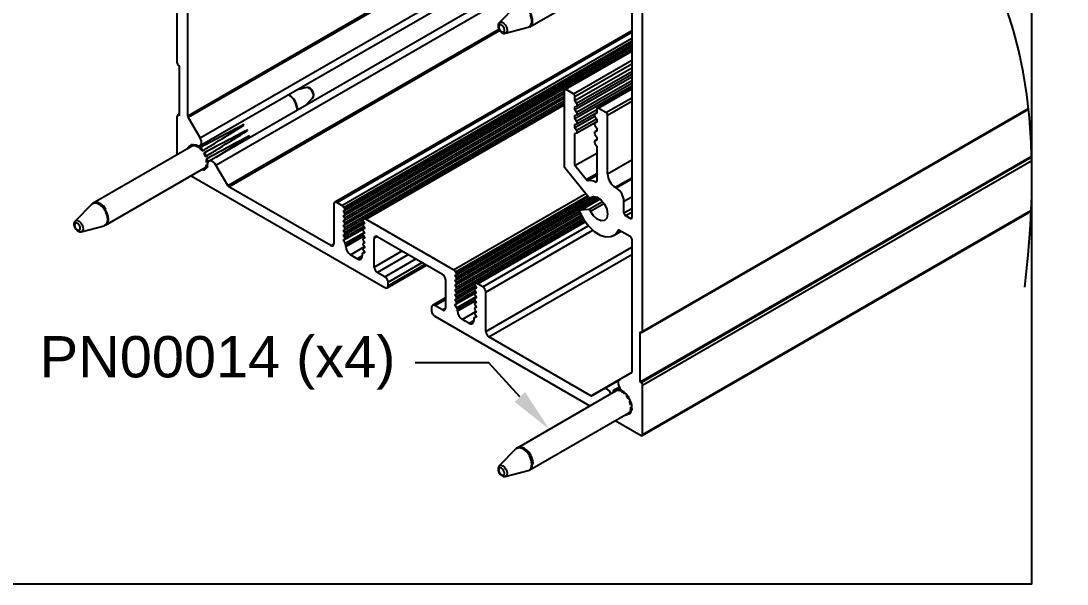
# Model space of a CAD drawing. Extents: x -0.6 to 9.7, y -6.1 to 0.
# Drawn here: x 4.9 to 9.665, y -6.079 to -3.514 of the extents above; entities that cross this region are included whole.
import ezdxf
from ezdxf import colors
from ezdxf.entities.mleader import LeaderData, LeaderLine
from ezdxf.math import Vec2, Vec3

# ---------------------------------------------------------------- set-up
doc = ezdxf.new("R2010")
doc.units = 0
doc.header["$LTSCALE"] = 0.5
doc.header["$MEASUREMENT"] = 0
for name, color, linetype in [('Dimension', 10, 'CONTINUOUS'), ('FAB DWG', 221, 'CONTINUOUS'), ('Hardware', 242, 'CONTINUOUS'), ('Housing', 150, 'CONTINUOUS')]:
    doc.layers.add(name, color=color, linetype=linetype)
doc.layers.add('Text-Unprinted', color=131, linetype='CONTINUOUS', plot=False)
doc.styles.get("Standard").update_dxf_attribs({"font": 'arial.ttf'})

msp = doc.modelspace()

# ---------------------------------------------------------------- linework, layer by layer
at = {"layer": 'Dimension', "transparency": 16777216}
msp.add_open_spline([(9.4726, -4.7258), (9.6653, -3.1478), (8.2828, -2.3629), (6.9002, -1.5781), (7.0929, 0)], degree=3, dxfattribs=at)
at = {"layer": 'Hardware', "linetype": 'Continuous', "lineweight": 25, "transparency": 16777216}
for p, q in [((7.2176, -3.5399), (7.6698, -3.2788)), ((7.1545, -3.4446), (7.0785, -3.5216)), ((7.1064, -3.5699), (7.2111, -3.5426)), ((6.2006, -3.8169), (6.1536, -3.8292)), ((6.1944, -3.8997), (6.2285, -3.8652)), ((5.8838, -4.0022), (5.7151, -4.0925)), ((5.7888, -4.1338), (5.94, -4.04)), ((5.6765, -4.0853), (5.2281, -4.3441)), ((5.6849, -4.0827), (5.6927, -4.0781)), ((5.7052, -4.0881), (5.7161, -4.0815)), ((5.2856, -4.4437), (5.7339, -4.1849)), ((5.742, -4.1802), (5.7354, -4.184)), ((5.7503, -4.1648), (5.745, -4.1678)), ((5.7492, -4.1584), (5.7529, -4.1562)), ((5.2225, -4.3484), (5.1466, -4.4254)), ((5.1745, -4.4737), (5.2791, -4.4464)), ((7.6254, -5.183), (7.6009, -5.1961)), ((7.627, -5.1858), (7.6173, -5.191)), ((7.6083, -5.2005), (7.1599, -5.4593)), ((7.6083, -5.2005), (7.609, -5.2001)), ((7.609, -5.2001), (7.6155, -5.1963)), ((7.6275, -5.1992), (7.6343, -5.1951)), ((7.6389, -5.1991), (7.6378, -5.1997)), ((7.6486, -5.2119), (7.6515, -5.2101)), ((7.6598, -5.2183), (7.6569, -5.2199)), ((7.6665, -5.235), (7.6694, -5.2332)), ((7.6745, -5.2443), (7.6717, -5.2458)), ((7.6795, -5.2895), (7.6728, -5.2933)), ((7.6811, -5.2706), (7.6777, -5.2725)), ((7.6785, -5.2617), (7.6804, -5.2605)), ((7.6812, -5.2869), (7.6813, -5.2869)), ((7.2174, -5.5589), (7.6658, -5.3001)), ((7.1544, -5.4636), (7.0784, -5.5406)), ((7.0782, -5.5408), (7.0784, -5.5406)), ((7.1063, -5.5889), (7.2109, -5.5616))]:
    msp.add_line(p, q, dxfattribs=at)
at = {"layer": 'Hardware', "linetype": 'Continuous', "lineweight": 25, "transparency": 16777216, "flags": 128}
for points in [[(7.1601, -3.4403), (7.1675, -3.4378), (7.1823, -3.44), (7.1982, -3.4499), (7.2126, -3.4658), (7.2234, -3.4855), (7.2289, -3.5058), (7.2284, -3.5238), (7.2218, -3.5366), (7.2176, -3.5399)], [(7.0785, -3.5216), (7.0842, -3.5188), (7.0915, -3.5199), (7.0993, -3.5247), (7.1064, -3.5325), (7.1117, -3.5422)], [(7.2111, -3.5426), (7.2201, -3.5373), (7.2267, -3.5245), (7.2272, -3.5067), (7.2217, -3.4864)], [(7.1003, -3.5462), (7.0968, -3.5398), (7.0922, -3.5347), (7.0871, -3.5316), (7.0823, -3.5308), (7.0786, -3.5327), (7.0764, -3.5368), (7.0763, -3.5426), (7.078, -3.5491), (7.0815, -3.5555), (7.0861, -3.5606), (7.0912, -3.5637), (7.096, -3.5644), (7.0997, -3.5626), (7.1019, -3.5585), (7.102, -3.5527), (7.1003, -3.5462)], [(7.1117, -3.5422), (7.1144, -3.5522), (7.1141, -3.561), (7.1109, -3.5673), (7.1064, -3.5699)], [(6.1589, -3.9202), (6.1572, -3.9059), (6.1498, -3.8854)], [(5.6616, -4.0939), (5.6615, -4.0934), (5.662, -4.0909), (5.6633, -4.0893), (5.6652, -4.0888), (5.6676, -4.0895), (5.6684, -4.0899)], [(5.675, -4.0862), (5.6739, -4.0831), (5.6738, -4.0802), (5.6745, -4.0779), (5.6761, -4.0767), (5.6782, -4.0766), (5.6806, -4.0777), (5.683, -4.0798), (5.6849, -4.0827)], [(5.6927, -4.0832), (5.6928, -4.0805), (5.6939, -4.0786), (5.6957, -4.0777), (5.698, -4.0781), (5.7004, -4.0796), (5.7026, -4.082), (5.7043, -4.085), (5.7052, -4.0881)], [(5.7137, -4.0941), (5.715, -4.0925), (5.7171, -4.0921), (5.7194, -4.0929), (5.7218, -4.0948), (5.7239, -4.0974), (5.7253, -4.1005), (5.7259, -4.1036), (5.7256, -4.1062)], [(5.7324, -4.1159), (5.7346, -4.116), (5.737, -4.1172), (5.7394, -4.1194), (5.7412, -4.1222), (5.7424, -4.1254), (5.7426, -4.1283), (5.7419, -4.1306), (5.7404, -4.132)], [(5.7439, -4.1429), (5.7463, -4.1445), (5.7485, -4.147), (5.7501, -4.15), (5.751, -4.1532), (5.7509, -4.1559), (5.7499, -4.1579), (5.7481, -4.1588), (5.7459, -4.1586)], [(5.7354, -4.184), (5.7365, -4.1871), (5.7366, -4.19), (5.7359, -4.1922), (5.7343, -4.1935), (5.7322, -4.1936), (5.7298, -4.1924), (5.7274, -4.1903), (5.7265, -4.1892)], [(5.7354, -4.184), (5.7343, -4.1847), (5.7339, -4.1849)], [(5.745, -4.1678), (5.747, -4.1706), (5.7483, -4.1737), (5.7489, -4.1767), (5.7484, -4.1792), (5.7471, -4.1809), (5.7452, -4.1814), (5.7428, -4.1807), (5.7404, -4.1789)], [(5.2868, -4.3836), (5.2747, -4.3649), (5.2596, -4.3508), (5.2438, -4.3433), (5.2299, -4.3437), (5.2225, -4.3484)], [(5.2281, -4.3441), (5.2313, -4.3426), (5.2453, -4.3422), (5.2611, -4.3497), (5.2763, -4.3639), (5.2885, -4.3826), (5.2958, -4.4031), (5.2973, -4.4222), (5.2926, -4.437), (5.2856, -4.4437)], [(5.2791, -4.4464), (5.2808, -4.4459), (5.2909, -4.4377), (5.2956, -4.423), (5.2941, -4.404), (5.2868, -4.3836)], [(5.1466, -4.4254), (5.1502, -4.4231), (5.1571, -4.4229), (5.1648, -4.4265), (5.1723, -4.4335), (5.1783, -4.4427)], [(5.1674, -4.4478), (5.1634, -4.4418), (5.1586, -4.4372), (5.1535, -4.4348), (5.149, -4.435), (5.1457, -4.4376), (5.1442, -4.4424), (5.1447, -4.4485), (5.147, -4.4551), (5.151, -4.4611), (5.1558, -4.4656), (5.1609, -4.468), (5.1654, -4.4679), (5.1687, -4.4653), (5.1702, -4.4605), (5.1697, -4.4544), (5.1674, -4.4478)], [(5.1783, -4.4427), (5.1819, -4.4528), (5.1826, -4.4621), (5.1803, -4.4694), (5.1753, -4.4734), (5.1745, -4.4737)], [(7.6158, -5.198), (7.6154, -5.195), (7.6159, -5.1926), (7.6173, -5.191), (7.6193, -5.1907), (7.6217, -5.1915), (7.6241, -5.1934), (7.6261, -5.1961), (7.6275, -5.1992)], [(7.6001, -5.2052), (7.5997, -5.2042), (7.599, -5.2011), (7.5992, -5.1984), (7.6003, -5.1965), (7.6021, -5.1957), (7.6044, -5.1961), (7.6068, -5.1976), (7.609, -5.2001)], [(7.6359, -5.2027), (7.6368, -5.2006), (7.6384, -5.1995), (7.6406, -5.1995), (7.6431, -5.2007), (7.6454, -5.203), (7.6472, -5.2059), (7.6483, -5.209), (7.6486, -5.2119)], [(7.6564, -5.2202), (7.6583, -5.2195), (7.6606, -5.22), (7.663, -5.2216), (7.6652, -5.2241), (7.6668, -5.2272), (7.6676, -5.2303), (7.6675, -5.233), (7.6665, -5.235)], [(7.6717, -5.2458), (7.6741, -5.2467), (7.6765, -5.2486), (7.6785, -5.2514), (7.6798, -5.2545), (7.6803, -5.2575), (7.6798, -5.26), (7.6785, -5.2617), (7.6766, -5.2621)], [(7.6777, -5.2725), (7.6799, -5.2748), (7.6817, -5.2777), (7.6828, -5.2809), (7.6829, -5.2838), (7.6822, -5.286), (7.6806, -5.2872), (7.6784, -5.2873), (7.676, -5.2861)], [(7.6586, -5.3042), (7.6587, -5.3056), (7.6582, -5.308), (7.6568, -5.3096), (7.6548, -5.3099), (7.6524, -5.3091), (7.6513, -5.3084)], [(7.6728, -5.2933), (7.6743, -5.2964), (7.6751, -5.2995), (7.6749, -5.3022), (7.6738, -5.3041), (7.672, -5.3049), (7.6697, -5.3045), (7.6672, -5.303), (7.665, -5.3005)], [(7.2245, -5.5137), (7.2158, -5.4935), (7.2026, -5.4757), (7.1871, -5.4632), (7.1716, -5.4579), (7.1585, -5.4604), (7.1544, -5.4636)], [(7.1599, -5.4593), (7.1731, -5.4568), (7.1887, -5.4622), (7.2042, -5.4747), (7.2174, -5.4925), (7.2262, -5.5128), (7.2293, -5.5326), (7.2292, -5.5357)], [(7.2109, -5.5616), (7.2158, -5.5596), (7.2246, -5.5495), (7.2276, -5.5334), (7.2245, -5.5137)], [(7.1011, -5.5678), (7.0982, -5.5613), (7.094, -5.5556), (7.089, -5.5516), (7.084, -5.5498), (7.0798, -5.5507), (7.0769, -5.5539), (7.076, -5.5591), (7.0769, -5.5655), (7.0798, -5.572), (7.084, -5.5777), (7.089, -5.5817), (7.094, -5.5835), (7.0983, -5.5827), (7.1011, -5.5794), (7.1021, -5.5742), (7.1011, -5.5678)], [(7.0784, -5.5406), (7.0804, -5.539), (7.0869, -5.5377), (7.0945, -5.5404), (7.1022, -5.5466), (7.1087, -5.5553), (7.113, -5.5653)], [(7.113, -5.5653), (7.1145, -5.575), (7.113, -5.5829), (7.1087, -5.5879), (7.1063, -5.5889)]]:
    msp.add_lwpolyline(points, dxfattribs=at)
at = {"layer": 'Hardware', "linetype": 'Continuous', "lineweight": 25, "transparency": 16777216}
for centre, radius, start, end in [((6.075, -3.9199), 0.0824, 24.7326, 58.4336), ((6.0743, -3.922), 0.0859, 1.6977, 58.3053), ((6.2003, -3.846), 0.0291, 18.3942, 89.3496), ((6.2078, -3.8515), 0.0249, 326.3998, 36.1445), ((5.9131, -3.9886), 0.00219, 3.9779, 84.8056), ((5.9294, -4.0125), 0.00255, 350.3634, 62.6458), ((5.9385, -4.0389), 0.00188, 324.6138, 52.8303), ((5.6865, -4.103), 0.0204, 94.6297, 119.6174), ((5.6837, -4.1243), 0.0421, 59.21, 77.6626), ((5.6604, -4.158), 0.0832, 38.5402, 50.2433), ((5.6491, -4.1675), 0.098, 21.2586, 31.7506), ((5.6789, -4.1591), 0.0669, 0.444, 13.9838), ((5.716, -4.1624), 0.0295, 325.8745, 349.3036), ((7.6189, -5.2261), 0.0283, 72.326, 96.4306), ((7.6044, -5.2593), 0.0648, 46.9938, 60.8333), ((7.5814, -5.2824), 0.0974, 29.0925, 39.6278), ((7.5931, -5.2781), 0.085, 10.7947, 22.3345), ((7.6337, -5.2741), 0.044, 344.1017, 2.0274), ((7.6554, -5.2824), 0.0205, 300.3881, 327.8459), ((7.2035, -5.5372), 0.0258, 302.6712, 3.371)]:
    msp.add_arc(centre, radius, start, end, dxfattribs=at)
for points, knots in [([(7.0787, -3.5219), (7.0781, -3.5223), (7.0758, -3.5242), (7.0738, -3.5294), (7.0727, -3.537), (7.0744, -3.5463), (7.0791, -3.5561), (7.0864, -3.5646), (7.0946, -3.5695), (7.1017, -3.571), (7.1051, -3.5699), (7.1061, -3.5696)], [0, 0, 0, 0, 0.033095, 0.134925, 0.247878, 0.383631, 0.530633, 0.678484, 0.835975, 0.952988, 1, 1, 1, 1]), ([(6.2299, -3.8351), (6.2283, -3.8324), (6.2248, -3.8265), (6.2174, -3.8198), (6.2094, -3.8165), (6.2034, -3.8158), (6.2009, -3.8169), (6.2006, -3.8171)], [0, 0, 0, 0, 0.236723, 0.514261, 0.76482, 0.971563, 1, 1, 1, 1]), ([(6.2284, -3.8648), (6.2291, -3.8642), (6.2314, -3.8622), (6.2334, -3.8567), (6.2342, -3.8489), (6.2327, -3.8413), (6.2306, -3.8367), (6.2299, -3.8351)], [0, 0, 0, 0, 0.090569, 0.309638, 0.556534, 0.852345, 1, 1, 1, 1]), ([(5.7256, -4.1062), (5.7293, -4.1039), (5.7492, -4.0915), (5.8126, -4.0522), (5.872, -4.0153), (5.9152, -3.9885)], [0, 0, 0, 0, 0.058989, 0.315059, 1, 1, 1, 1]), ([(5.9133, -3.9864), (5.9128, -3.9867), (5.9089, -3.9887), (5.899, -3.994), (5.8897, -3.999), (5.8836, -4.0023)], [0, 0, 0, 0, 0.050327, 0.387382, 1, 1, 1, 1]), ([(5.9306, -4.0102), (5.9301, -4.0105), (5.9263, -4.0125), (5.9093, -4.0215), (5.8438, -4.0564), (5.7815, -4.0897), (5.7324, -4.1159)], [0, 0, 0, 0, 0.007458, 0.057409, 0.257212, 1, 1, 1, 1]), ([(5.7404, -4.132), (5.7442, -4.1296), (5.7643, -4.1171), (5.8283, -4.0775), (5.8883, -4.0401), (5.9319, -4.0129)], [0, 0, 0, 0, 0.058989, 0.3150592, 1, 1, 1, 1]), ([(5.9396, -4.0374), (5.9392, -4.0376), (5.9354, -4.0396), (5.9186, -4.0486), (5.854, -4.0836), (5.7924, -4.1168), (5.7439, -4.1429)], [0, 0, 0, 0, 0.007458, 0.057409, 0.257212, 1, 1, 1, 1]), ([(5.287, -4.3728), (5.2855, -4.3699), (5.2803, -4.3607), (5.2672, -4.3489), (5.2512, -4.3406), (5.2363, -4.3402), (5.2261, -4.344), (5.2229, -4.3487), (5.2221, -4.3499)], [0, 0, 0, 0, 0.102405, 0.333473, 0.572838, 0.76586, 0.941201, 1, 1, 1, 1]), ([(5.1468, -4.4256), (5.1459, -4.4265), (5.1433, -4.429), (5.1413, -4.435), (5.1409, -4.4431), (5.1434, -4.4526), (5.1488, -4.4622), (5.1563, -4.4698), (5.1643, -4.4737), (5.1707, -4.4748), (5.1736, -4.4737), (5.1742, -4.4735)], [0, 0, 0, 0, 0.060468, 0.16314, 0.281339, 0.421688, 0.568699, 0.717499, 0.856532, 0.970405, 1, 1, 1, 1]), ([(7.232, -5.5321), (7.232, -5.5318), (7.2334, -5.5259), (7.2306, -5.512), (7.2231, -5.4921), (7.21, -5.4739), (7.1946, -5.461), (7.1788, -5.455), (7.1649, -5.4563), (7.156, -5.4606), (7.1536, -5.4648), (7.1533, -5.4653)], [0, 0, 0, 0, 0.008791, 0.152868, 0.304175, 0.454344, 0.60622, 0.748176, 0.86974, 0.983944, 1, 1, 1, 1]), ([(7.0781, -5.5411), (7.0769, -5.5426), (7.0742, -5.546), (7.0727, -5.553), (7.0733, -5.5617), (7.0769, -5.5715), (7.0833, -5.5807), (7.0911, -5.5869), (7.0991, -5.5899), (7.1038, -5.5891), (7.1058, -5.5888)], [0, 0, 0, 0, 0.0902802, 0.1981257, 0.3266966, 0.4734277, 0.6222541, 0.776179, 0.9060558, 1, 1, 1, 1])]:
    msp.add_open_spline(points, degree=3, knots=knots, dxfattribs=at)
at = {"layer": 'Housing', "linetype": 'Continuous', "lineweight": 25, "transparency": 16777216}
for p, q in [((5.6105, -2.2369), (5.6105, -3.7031)), ((5.6599, -3.9456), (7.6823, -2.7781)), ((5.662, -3.9526), (7.6823, -2.7863)), ((5.716, -4.046), (7.6823, -2.9108)), ((5.716, -4.0818), (7.6823, -2.9466)), ((7.7318, -4.9278), (7.7318, -2.9235)), ((7.5844, -3.0973), (5.7567, -4.1524)), ((5.7877, -4.1703), (7.5844, -3.1331)), ((5.6599, -3.9456), (5.6599, -3.3394)), ((7.6823, -3.375), (7.6823, -4.4089)), ((5.8417, -4.2637), (7.0767, -3.5508)), ((5.8467, -4.269), (7.0802, -3.5569)), ((7.6823, -3.5587), (6.329, -4.3399)), ((6.339, -4.3409), (7.6823, -3.5654)), ((6.3621, -4.3543), (7.6823, -3.5921)), ((6.3712, -4.3633), (7.6823, -3.6064)), ((6.3738, -4.3674), (7.6823, -3.612)), ((6.3736, -4.3891), (7.6823, -3.6335)), ((6.3742, -4.3772), (7.6823, -3.622)), ((6.3742, -4.3992), (7.6823, -3.6441)), ((7.6823, -3.6477), (7.376, -3.8245)), ((7.381, -3.825), (7.6823, -3.6511)), ((5.6175, -3.7154), (5.6211, -3.7174)), ((7.4164, -3.8455), (7.6823, -3.6919)), ((7.4235, -3.8577), (7.6823, -3.7083)), ((5.6211, -3.7174), (5.6211, -3.9461)), ((7.4235, -3.8765), (7.6823, -3.727)), ((7.4313, -3.8886), (7.6823, -3.7438)), ((7.4318, -3.9009), (7.6823, -3.7563)), ((7.4235, -3.9173), (7.6823, -3.7679)), ((7.4235, -3.9581), (7.6823, -3.8087)), ((7.4313, -3.9295), (7.6823, -3.7846)), ((7.4318, -3.9418), (7.6823, -3.7971)), ((6.3736, -4.4111), (7.374, -3.8336)), ((6.3736, -4.4332), (7.374, -3.8556)), ((6.3742, -4.4213), (7.374, -3.8441)), ((7.374, -3.8291), (7.374, -4.1721)), ((7.4164, -3.8455), (7.381, -3.825)), ((7.4235, -3.8765), (7.4235, -3.8577)), ((7.6823, -3.8192), (7.5245, -3.9103)), ((7.5295, -3.9108), (7.6823, -3.8226)), ((6.3736, -4.4552), (7.374, -3.8777)), ((6.3742, -4.4433), (7.374, -3.8662)), ((6.3742, -4.4654), (7.374, -3.8882)), ((7.374, -3.8891), (6.4594, -4.4171)), ((6.4597, -4.417), (7.374, -3.8892)), ((6.4623, -4.4159), (7.374, -3.8897)), ((6.4714, -4.4174), (7.374, -3.8963)), ((7.4313, -3.8886), (7.4235, -3.8765)), ((7.4235, -3.9042), (7.4313, -3.9012)), ((7.4235, -3.9173), (7.4235, -3.9042)), ((7.5649, -3.9312), (7.6823, -3.8634)), ((7.572, -3.9434), (7.6823, -3.8797)), ((5.6105, -3.9481), (5.6105, -4.1234)), ((5.6211, -3.9386), (5.6125, -3.9435)), ((5.6175, -3.944), (5.6211, -3.942)), ((5.6211, -3.9461), (5.6175, -3.944)), ((5.716, -4.046), (5.662, -3.9526)), ((7.4313, -3.9295), (7.4235, -3.9173)), ((7.4235, -3.9451), (7.4313, -3.942)), ((7.4235, -3.9581), (7.4235, -3.9451)), ((7.4235, -3.999), (7.5134, -3.947)), ((7.4313, -3.9703), (7.5225, -3.9177)), ((7.4318, -3.9826), (7.5225, -3.9303)), ((7.5225, -3.9321), (7.5141, -3.9369)), ((7.5146, -3.9367), (7.5225, -3.9322)), ((7.5225, -3.9336), (7.5146, -3.9367)), ((7.5146, -3.9492), (7.5225, -3.9614)), ((7.5225, -3.9148), (7.5225, -3.9336)), ((7.5649, -3.9312), (7.5295, -3.9108)), ((7.572, -4.2104), (7.572, -3.9434)), ((7.7297, -4.9323), (9.4897, -3.9163)), ((7.7318, -4.9278), (9.4894, -3.9131)), ((7.4313, -3.9703), (7.4235, -3.9581)), ((7.4235, -3.9859), (7.4313, -3.9828)), ((7.4235, -3.999), (7.4235, -3.9859)), ((7.4313, -4.0111), (7.4235, -3.999)), ((7.4313, -4.0111), (7.5211, -3.9593)), ((7.4318, -4.0234), (7.5225, -3.9711)), ((7.5225, -3.973), (7.5141, -3.9778)), ((7.5146, -3.9775), (7.5225, -3.973)), ((7.5225, -3.9745), (7.5146, -3.9775)), ((7.5146, -3.99), (7.5225, -4.0022)), ((7.5225, -3.9614), (7.5225, -3.9745)), ((7.5225, -4.0022), (7.5225, -4.0153)), ((7.4235, -4.0267), (7.4313, -4.0236)), ((7.4235, -4.1724), (7.4235, -4.0267)), ((7.5225, -4.0138), (7.5141, -4.0186)), ((7.5146, -4.0184), (7.5225, -4.0138)), ((7.5225, -4.0153), (7.5146, -4.0184)), ((7.5146, -4.0309), (7.5225, -4.043)), ((7.5225, -4.043), (7.5225, -4.0561)), ((7.5225, -4.0546), (7.5141, -4.0594)), ((7.5146, -4.0592), (7.5225, -4.0546)), ((7.5225, -4.0561), (7.5146, -4.0592)), ((7.5146, -4.0717), (7.5225, -4.0839)), ((7.5225, -4.0839), (7.5225, -4.2428)), ((7.4235, -4.1724), (7.5225, -4.1153)), ((7.7212, -5.1584), (9.504, -4.1292)), ((7.7247, -5.1605), (9.5041, -4.1332)), ((5.8417, -4.2637), (5.7877, -4.1703)), ((7.3775, -4.1812), (7.4851, -4.3151)), ((7.4744, -4.2358), (7.4235, -4.1724)), ((7.572, -4.2104), (7.6823, -4.1467)), ((7.7318, -5.1727), (9.5045, -4.1493)), ((5.675, -4.2189), (6.5578, -4.7285)), ((7.4744, -4.2358), (7.5225, -4.2081)), ((7.4813, -4.2399), (7.5225, -4.2162)), ((7.6073, -4.2717), (7.6823, -4.2284)), ((7.6116, -4.2741), (7.6823, -4.2333)), ((6.3107, -4.5369), (5.8467, -4.269)), ((7.5163, -4.2473), (7.5224, -4.2438)), ((7.6116, -4.2741), (7.6073, -4.2717)), ((6.8708, -4.6479), (7.4731, -4.3002)), ((6.8799, -4.657), (7.481, -4.31)), ((6.8823, -4.6827), (7.5185, -4.3154)), ((6.8825, -4.661), (7.484, -4.3138)), ((6.8829, -4.6708), (7.492, -4.3192)), ((6.8829, -4.6929), (7.529, -4.3199)), ((7.5369, -4.3246), (7.4467, -4.3767)), ((7.4482, -4.3762), (7.5372, -4.3249)), ((7.4851, -4.3729), (7.5487, -4.3362)), ((7.6469, -4.3354), (7.6823, -4.3149)), ((7.6469, -4.3884), (7.6469, -4.3354)), ((6.3249, -4.3491), (6.3249, -4.5287)), ((6.3621, -4.3543), (6.339, -4.3409)), ((6.3673, -4.3799), (6.3738, -4.3774)), ((6.3736, -4.3891), (6.3673, -4.3799)), ((6.3738, -4.3674), (6.3712, -4.3633)), ((6.8823, -4.7048), (7.4448, -4.38)), ((7.4851, -4.3729), (7.4482, -4.3762)), ((7.4942, -4.3802), (7.5553, -4.345)), ((7.6469, -4.3884), (7.6823, -4.368)), ((7.654, -4.4007), (7.6823, -4.3843)), ((7.7297, -5.4027), (9.5019, -4.3796)), ((7.7318, -5.3981), (9.502, -4.3761)), ((6.3673, -4.402), (6.3738, -4.3994)), ((6.3736, -4.4111), (6.3673, -4.402)), ((6.3673, -4.424), (6.3738, -4.4215)), ((6.3736, -4.4332), (6.3673, -4.424)), ((6.3736, -4.4772), (6.46, -4.4274)), ((6.4623, -4.4159), (6.4597, -4.417)), ((6.4597, -4.427), (6.4663, -4.4371)), ((6.8708, -4.6479), (6.4714, -4.4174)), ((6.8823, -4.7268), (7.452, -4.3979)), ((6.8823, -4.7489), (7.461, -4.4147)), ((6.8829, -4.7149), (7.4472, -4.3891)), ((6.8829, -4.737), (7.4563, -4.4059)), ((6.8829, -4.759), (7.4658, -4.4225)), ((7.4663, -4.4231), (6.968, -4.7108)), ((6.9684, -4.7106), (7.4663, -4.4232)), ((6.971, -4.7096), (7.4666, -4.4235)), ((6.9801, -4.711), (7.4696, -4.4284)), ((7.6753, -4.413), (7.654, -4.4007)), ((7.6753, -4.413), (7.6823, -4.4089)), ((6.3673, -4.4461), (6.3738, -4.4435)), ((6.3736, -4.4552), (6.3673, -4.4461)), ((6.3673, -4.4681), (6.3738, -4.4656)), ((6.3736, -4.4772), (6.3673, -4.4681)), ((6.3736, -4.4993), (6.46, -4.4494)), ((6.3742, -4.4874), (6.4649, -4.435)), ((6.3742, -4.5095), (6.4649, -4.4571)), ((6.3773, -4.5268), (6.4636, -4.477)), ((6.4654, -4.4357), (6.4594, -4.4392)), ((6.4654, -4.4578), (6.4594, -4.4612)), ((6.4597, -4.449), (6.4663, -4.4591)), ((6.4597, -4.4711), (6.4663, -4.4812)), ((6.46, -4.4389), (6.4654, -4.4358)), ((6.4663, -4.4371), (6.46, -4.4389)), ((6.46, -4.461), (6.4654, -4.4578)), ((6.4663, -4.4591), (6.46, -4.461)), ((7.0032, -4.7244), (7.484, -4.4468)), ((7.0174, -4.7489), (7.5047, -4.4675)), ((7.5992, -4.4916), (7.6346, -4.4712)), ((7.6204, -4.4678), (7.624, -4.4657)), ((7.6268, -4.4667), (7.6753, -4.4946)), ((6.3673, -4.4902), (6.3738, -4.4876)), ((6.3736, -4.4993), (6.3673, -4.4902)), ((6.3673, -4.5122), (6.3738, -4.5096)), ((6.3773, -4.5268), (6.3673, -4.5122)), ((6.3796, -4.5333), (6.4578, -4.4881)), ((6.3796, -4.5415), (6.4607, -4.4946)), ((6.4654, -4.4798), (6.4594, -4.4833)), ((6.4654, -4.5018), (6.4594, -4.5053)), ((6.4654, -4.5239), (6.4594, -4.5274)), ((6.4597, -4.4931), (6.4663, -4.5032)), ((6.4597, -4.5152), (6.4663, -4.5253)), ((6.46, -4.483), (6.4654, -4.4799)), ((6.4663, -4.4812), (6.46, -4.483)), ((6.46, -4.5051), (6.4654, -4.5019)), ((6.4663, -4.5032), (6.46, -4.5051)), ((6.46, -4.5271), (6.4654, -4.524)), ((6.4663, -4.5253), (6.46, -4.5271)), ((6.5087, -4.5042), (6.5228, -4.496)), ((6.5087, -4.6349), (6.5087, -4.5042)), ((6.5228, -4.496), (6.8194, -4.6672)), ((7.6823, -4.5069), (7.6823, -5.113)), ((6.3107, -4.5369), (6.3249, -4.5287)), ((6.3796, -4.5415), (6.3796, -4.5333)), ((6.4015, -4.5794), (6.4638, -4.5435)), ((6.4649, -4.5672), (6.4556, -4.5726)), ((6.4562, -4.5723), (6.4649, -4.5673)), ((6.4663, -4.5694), (6.4562, -4.5723)), ((6.4654, -4.5459), (6.4594, -4.5494)), ((6.4597, -4.5372), (6.4663, -4.5473)), ((6.4597, -4.5592), (6.4663, -4.5694)), ((6.46, -4.5492), (6.4654, -4.546)), ((6.4663, -4.5473), (6.46, -4.5492)), ((6.5087, -4.6349), (6.636, -4.5614)), ((7.0174, -4.9285), (7.6823, -4.5446)), ((6.432, -4.5971), (6.4015, -4.5794)), ((6.432, -4.5971), (6.454, -4.5844)), ((6.454, -4.5762), (6.454, -4.5844)), ((6.5228, -4.6594), (6.6643, -4.5777)), ((6.5578, -4.6795), (6.6992, -4.5979)), ((6.5719, -4.704), (6.7275, -4.6142)), ((6.5719, -4.7203), (6.7416, -4.6223)), ((7.0315, -4.953), (7.6823, -4.5773)), ((6.5578, -4.6795), (6.5228, -4.6594)), ((6.5678, -4.7295), (6.7475, -4.6257)), ((6.8825, -4.661), (6.8799, -4.657)), ((6.5719, -4.7203), (6.5719, -4.704)), ((6.8335, -4.6917), (6.8335, -4.8224)), ((6.876, -4.6736), (6.8825, -4.671)), ((6.8823, -4.6827), (6.876, -4.6736)), ((6.876, -4.6956), (6.8825, -4.6931)), ((6.8823, -4.7048), (6.876, -4.6956)), ((6.876, -4.7177), (6.8825, -4.7151)), ((6.8823, -4.7268), (6.876, -4.7177)), ((6.971, -4.7096), (6.9684, -4.7106)), ((7.0032, -4.7244), (6.9801, -4.711)), ((6.876, -4.7397), (6.8825, -4.7372)), ((6.8823, -4.7489), (6.876, -4.7397)), ((6.876, -4.7618), (6.8825, -4.7592)), ((6.8823, -4.7709), (6.876, -4.7618)), ((6.8823, -4.7709), (6.9687, -4.721)), ((6.8823, -4.7929), (6.9687, -4.7431)), ((6.8829, -4.7811), (6.9736, -4.7287)), ((6.8829, -4.8031), (6.9736, -4.7507)), ((6.9741, -4.7294), (6.968, -4.7328)), ((6.9741, -4.7514), (6.968, -4.7549)), ((6.9684, -4.7206), (6.9749, -4.7307)), ((6.9684, -4.7427), (6.9749, -4.7528)), ((6.9684, -4.7647), (6.9749, -4.7748)), ((6.9686, -4.7326), (6.9741, -4.7294)), ((6.9749, -4.7307), (6.9686, -4.7326)), ((6.9686, -4.7546), (6.9741, -4.7515)), ((6.9749, -4.7528), (6.9686, -4.7546)), ((7.0174, -4.9285), (7.0174, -4.7489)), ((6.8335, -4.7753), (6.7745, -4.8094)), ((6.7845, -4.8104), (6.8335, -4.7821)), ((6.8194, -4.8305), (6.7845, -4.8104)), ((6.876, -4.7838), (6.8825, -4.7813)), ((6.8823, -4.7929), (6.876, -4.7838)), ((6.876, -4.8059), (6.8825, -4.8033)), ((6.886, -4.8204), (6.876, -4.8059)), ((6.886, -4.8204), (6.9722, -4.7706)), ((6.8883, -4.8269), (6.9665, -4.7818)), ((6.8883, -4.8351), (6.9694, -4.7883)), ((6.9741, -4.7735), (6.968, -4.7769)), ((6.9741, -4.7955), (6.968, -4.799)), ((6.9684, -4.7868), (6.9749, -4.7969)), ((6.9684, -4.8088), (6.9749, -4.8189)), ((6.9686, -4.7767), (6.9741, -4.7735)), ((6.9749, -4.7748), (6.9686, -4.7767)), ((6.9686, -4.7987), (6.9741, -4.7956)), ((6.9749, -4.7969), (6.9686, -4.7987)), ((6.7703, -4.8186), (6.7703, -4.8349)), ((6.7845, -4.8594), (7.4918, -5.2677)), ((6.8194, -4.8305), (6.8335, -4.8224)), ((6.8883, -4.8351), (6.8883, -4.8269)), ((6.9102, -4.8731), (6.9725, -4.8371)), ((6.9736, -4.8609), (6.9643, -4.8662)), ((6.9649, -4.866), (6.9736, -4.8609)), ((6.9741, -4.8175), (6.968, -4.821)), ((6.9741, -4.8396), (6.968, -4.8431)), ((6.9684, -4.8308), (6.9749, -4.841)), ((6.9684, -4.8529), (6.9749, -4.863)), ((6.9686, -4.8208), (6.9741, -4.8176)), ((6.9749, -4.8189), (6.9686, -4.8208)), ((6.9686, -4.8428), (6.9741, -4.8397)), ((6.9749, -4.841), (6.9686, -4.8428)), ((6.9407, -4.8907), (6.9102, -4.8731)), ((6.9407, -4.8907), (6.9626, -4.8781)), ((6.9626, -4.8699), (6.9626, -4.878)), ((6.9749, -4.863), (6.9649, -4.866)), ((7.4956, -5.2209), (7.0315, -4.953)), ((7.7212, -4.9298), (7.7247, -4.9318)), ((7.7212, -5.1584), (7.7212, -4.9298)), ((7.4956, -5.2209), (7.6823, -5.1131)), ((7.6803, -5.1176), (7.6263, -5.1488)), ((7.5545, -5.1902), (7.5006, -5.2214)), ((7.5545, -5.1902), (7.6258, -5.1491)), ((7.7247, -5.1605), (7.7212, -5.1584)), ((7.7318, -5.3981), (7.7318, -5.1727)), ((7.6068, -5.3341), (7.7247, -5.4022))]:
    msp.add_line(p, q, dxfattribs=at)
at = {"layer": 'Housing', "linetype": 'Continuous', "lineweight": 25, "transparency": 16777216, "flags": 128}
for points in [[(7.4313, -3.9012), (7.4324, -3.9005), (7.4332, -3.8994), (7.4337, -3.898), (7.4339, -3.8964), (7.4337, -3.8945), (7.4332, -3.8925), (7.4324, -3.8905), (7.4313, -3.8886)], [(7.4313, -3.942), (7.4324, -3.9413), (7.4332, -3.9403), (7.4337, -3.9389), (7.4339, -3.9372), (7.4337, -3.9353), (7.4332, -3.9334), (7.4324, -3.9314), (7.4313, -3.9295)], [(7.5146, -3.9367), (7.5135, -3.9374), (7.5127, -3.9384), (7.5122, -3.9398), (7.5121, -3.9415), (7.5122, -3.9434), (7.5127, -3.9453), (7.5135, -3.9473), (7.5146, -3.9492)], [(7.4313, -3.9828), (7.4324, -3.9821), (7.4332, -3.9811), (7.4337, -3.9797), (7.4339, -3.978), (7.4337, -3.9762), (7.4332, -3.9742), (7.4324, -3.9722), (7.4313, -3.9703)], [(7.5146, -3.9775), (7.5135, -3.9782), (7.5127, -3.9793), (7.5122, -3.9807), (7.5121, -3.9823), (7.5122, -3.9842), (7.5127, -3.9862), (7.5135, -3.9881), (7.5146, -3.99)], [(5.702, -4.0811), (5.7081, -4.0831), (5.7136, -4.0828), (5.718, -4.0803), (5.721, -4.0757), (5.7223, -4.0694), (5.7219, -4.062), (5.7197, -4.0539), (5.716, -4.046)], [(7.4313, -4.0236), (7.4324, -4.023), (7.4332, -4.0219), (7.4337, -4.0205), (7.4339, -4.0188), (7.4337, -4.017), (7.4332, -4.015), (7.4324, -4.013), (7.4313, -4.0111)], [(7.5146, -4.0184), (7.5135, -4.019), (7.5127, -4.0201), (7.5122, -4.0215), (7.5121, -4.0232), (7.5122, -4.025), (7.5127, -4.027), (7.5135, -4.029), (7.5146, -4.0309)], [(5.6624, -4.0934), (5.6697, -4.0822), (5.6841, -4.0767), (5.702, -4.0811)], [(7.5146, -4.0592), (7.5135, -4.0599), (7.5127, -4.0609), (7.5122, -4.0623), (7.5121, -4.064), (7.5122, -4.0659), (7.5127, -4.0678), (7.5135, -4.0698), (7.5146, -4.0717)], [(5.7503, -4.1648), (5.7452, -4.1826), (5.7333, -4.1923), (5.7199, -4.193)], [(5.7877, -4.1703), (5.7827, -4.1631), (5.7769, -4.1572), (5.7706, -4.1531), (5.7645, -4.1511), (5.7591, -4.1514), (5.7547, -4.1539), (5.7517, -4.1585), (5.7503, -4.1648)], [(7.5225, -4.2428), (7.5224, -4.2442), (7.522, -4.2454), (7.5215, -4.2464), (7.5207, -4.2472), (7.5198, -4.2477), (7.5187, -4.2478), (7.5175, -4.2477), (7.5163, -4.2473)], [(7.4851, -4.3151), (7.4863, -4.3164), (7.4875, -4.3175), (7.4888, -4.3183), (7.49, -4.3189), (7.4912, -4.3192), (7.4924, -4.3192), (7.4934, -4.3189), (7.4942, -4.3183)], [(7.4942, -4.3183), (7.5079, -4.3129), (7.525, -4.317), (7.5427, -4.3298), (7.558, -4.3491), (7.5683, -4.3719), (7.572, -4.3942), (7.5683, -4.4122), (7.558, -4.423), (7.5427, -4.4247), (7.525, -4.4171), (7.5079, -4.4014), (7.4942, -4.3802)], [(6.3738, -4.3774), (6.3747, -4.3768), (6.3753, -4.376), (6.3757, -4.3749), (6.3758, -4.3735), (6.3757, -4.372), (6.3753, -4.3705), (6.3747, -4.3689), (6.3738, -4.3674)], [(7.4482, -4.3762), (7.447, -4.3765), (7.446, -4.3772), (7.4453, -4.3782), (7.4448, -4.3795), (7.4447, -4.3811), (7.4448, -4.3829), (7.4452, -4.3847), (7.4459, -4.3866)], [(6.3738, -4.3994), (6.3747, -4.3989), (6.3753, -4.398), (6.3757, -4.3968), (6.3758, -4.3954), (6.3757, -4.3939), (6.3752, -4.3922), (6.3745, -4.3906), (6.3736, -4.3891)], [(6.3738, -4.4215), (6.3747, -4.4209), (6.3753, -4.42), (6.3757, -4.4188), (6.3758, -4.4175), (6.3757, -4.4159), (6.3752, -4.4143), (6.3745, -4.4126), (6.3736, -4.4111)], [(6.4597, -4.417), (6.4589, -4.4175), (6.4582, -4.4183), (6.4578, -4.4195), (6.4577, -4.4208), (6.4578, -4.4223), (6.4582, -4.4239), (6.4589, -4.4254), (6.4597, -4.427)], [(7.4459, -4.3866), (7.4637, -4.4197), (7.4861, -4.4492), (7.5115, -4.4731), (7.5381, -4.4896), (7.564, -4.4976), (7.5874, -4.4964), (7.6067, -4.4863), (7.6204, -4.4678)], [(6.3738, -4.4435), (6.3747, -4.4429), (6.3753, -4.4421), (6.3757, -4.4409), (6.3758, -4.4395), (6.3757, -4.4379), (6.3752, -4.4363), (6.3745, -4.4347), (6.3736, -4.4332)], [(6.3738, -4.4656), (6.3747, -4.465), (6.3753, -4.4641), (6.3757, -4.4629), (6.3758, -4.4615), (6.3757, -4.46), (6.3752, -4.4584), (6.3745, -4.4567), (6.3736, -4.4552)], [(6.3738, -4.4876), (6.3747, -4.487), (6.3753, -4.4862), (6.3757, -4.485), (6.3758, -4.4836), (6.3757, -4.482), (6.3752, -4.4804), (6.3745, -4.4788), (6.3736, -4.4772)], [(6.46, -4.4389), (6.459, -4.4394), (6.4583, -4.4402), (6.4579, -4.4413), (6.4577, -4.4427), (6.4578, -4.4442), (6.4582, -4.4458), (6.4589, -4.4474), (6.4597, -4.449)], [(6.46, -4.461), (6.459, -4.4614), (6.4583, -4.4623), (6.4579, -4.4634), (6.4577, -4.4647), (6.4578, -4.4662), (6.4582, -4.4679), (6.4589, -4.4695), (6.4597, -4.4711)], [(7.6204, -4.4678), (7.6208, -4.4671), (7.6214, -4.4665), (7.6221, -4.466), (7.623, -4.4658), (7.6239, -4.4657), (7.6248, -4.4658), (7.6258, -4.4662), (7.6268, -4.4667)], [(6.3738, -4.5096), (6.3747, -4.5091), (6.3753, -4.5082), (6.3757, -4.507), (6.3758, -4.5056), (6.3757, -4.5041), (6.3752, -4.5025), (6.3745, -4.5008), (6.3736, -4.4993)], [(6.46, -4.483), (6.459, -4.4835), (6.4583, -4.4843), (6.4579, -4.4854), (6.4577, -4.4868), (6.4578, -4.4883), (6.4582, -4.4899), (6.4589, -4.4915), (6.4597, -4.4931)], [(6.46, -4.5051), (6.459, -4.5055), (6.4583, -4.5064), (6.4579, -4.5075), (6.4577, -4.5088), (6.4578, -4.5103), (6.4582, -4.512), (6.4589, -4.5136), (6.4597, -4.5152)], [(6.46, -4.5271), (6.459, -4.5276), (6.4583, -4.5284), (6.4579, -4.5295), (6.4577, -4.5309), (6.4578, -4.5324), (6.4582, -4.534), (6.4589, -4.5356), (6.4597, -4.5372)], [(6.46, -4.5492), (6.459, -4.5496), (6.4583, -4.5504), (6.4579, -4.5516), (6.4577, -4.5529), (6.4578, -4.5544), (6.4582, -4.556), (6.4589, -4.5577), (6.4597, -4.5592)], [(6.8825, -4.671), (6.8833, -4.6705), (6.884, -4.6696), (6.8844, -4.6685), (6.8845, -4.6672), (6.8844, -4.6657), (6.884, -4.6641), (6.8833, -4.6625), (6.8825, -4.661)], [(6.8825, -4.6931), (6.8834, -4.6925), (6.884, -4.6916), (6.8844, -4.6905), (6.8845, -4.6891), (6.8843, -4.6875), (6.8839, -4.6859), (6.8832, -4.6842), (6.8823, -4.6827)], [(6.8825, -4.7151), (6.8834, -4.7146), (6.884, -4.7137), (6.8844, -4.7125), (6.8845, -4.7111), (6.8843, -4.7096), (6.8839, -4.7079), (6.8832, -4.7063), (6.8823, -4.7048)], [(6.9684, -4.7106), (6.9676, -4.7111), (6.9669, -4.712), (6.9665, -4.7131), (6.9664, -4.7144), (6.9665, -4.7159), (6.9669, -4.7175), (6.9676, -4.7191), (6.9684, -4.7206)], [(6.8825, -4.7372), (6.8834, -4.7366), (6.884, -4.7357), (6.8844, -4.7345), (6.8845, -4.7331), (6.8843, -4.7316), (6.8839, -4.73), (6.8832, -4.7283), (6.8823, -4.7268)], [(6.8825, -4.7592), (6.8834, -4.7586), (6.884, -4.7578), (6.8844, -4.7566), (6.8845, -4.7552), (6.8843, -4.7536), (6.8839, -4.752), (6.8832, -4.7504), (6.8823, -4.7489)], [(6.9686, -4.7326), (6.9677, -4.7331), (6.967, -4.7339), (6.9666, -4.735), (6.9664, -4.7363), (6.9665, -4.7378), (6.9669, -4.7395), (6.9675, -4.7411), (6.9684, -4.7427)], [(6.9686, -4.7546), (6.9677, -4.7551), (6.967, -4.7559), (6.9666, -4.757), (6.9664, -4.7584), (6.9665, -4.7599), (6.9669, -4.7615), (6.9675, -4.7631), (6.9684, -4.7647)], [(6.8825, -4.7813), (6.8834, -4.7807), (6.884, -4.7798), (6.8844, -4.7786), (6.8845, -4.7772), (6.8843, -4.7757), (6.8839, -4.7741), (6.8832, -4.7724), (6.8823, -4.7709)], [(6.8825, -4.8033), (6.8834, -4.8027), (6.884, -4.8019), (6.8844, -4.8007), (6.8845, -4.7993), (6.8843, -4.7977), (6.8839, -4.7961), (6.8832, -4.7945), (6.8823, -4.7929)], [(6.9686, -4.7767), (6.9677, -4.7771), (6.967, -4.778), (6.9666, -4.7791), (6.9664, -4.7804), (6.9665, -4.7819), (6.9669, -4.7836), (6.9675, -4.7852), (6.9684, -4.7868)], [(6.9686, -4.7987), (6.9677, -4.7992), (6.967, -4.8), (6.9666, -4.8011), (6.9664, -4.8025), (6.9665, -4.804), (6.9669, -4.8056), (6.9675, -4.8072), (6.9684, -4.8088)], [(6.9686, -4.8208), (6.9677, -4.8212), (6.967, -4.8221), (6.9666, -4.8232), (6.9664, -4.8245), (6.9665, -4.826), (6.9669, -4.8277), (6.9675, -4.8293), (6.9684, -4.8308)], [(6.9686, -4.8428), (6.9677, -4.8433), (6.967, -4.8441), (6.9666, -4.8452), (6.9664, -4.8466), (6.9665, -4.8481), (6.9669, -4.8497), (6.9675, -4.8513), (6.9684, -4.8529)], [(7.5877, -5.2124), (7.5876, -5.2121), (7.5832, -5.2044), (7.5777, -5.1978), (7.5716, -5.1927), (7.5654, -5.1897), (7.5595, -5.1888), (7.5545, -5.1902)], [(7.6263, -5.1488), (7.6225, -5.1524), (7.6203, -5.1579), (7.6199, -5.1648), (7.6212, -5.1727), (7.6242, -5.1807), (7.6286, -5.1884), (7.6341, -5.195), (7.6402, -5.2)], [(7.6402, -5.2), (7.6582, -5.2163), (7.6725, -5.2384), (7.6808, -5.2625), (7.6817, -5.2845), (7.6749, -5.3007), (7.6617, -5.3083), (7.6517, -5.3082)]]:
    msp.add_lwpolyline(points, dxfattribs=at)
at = {"layer": 'Housing', "linetype": 'Continuous', "lineweight": 25, "transparency": 16777216}
for centre, radius, start, end in [((5.6258, -3.7024), 0.0154, 182.6055, 237.3945), ((7.3783, -3.8284), 0.00437, 50.7967, 189.214), ((7.4081, -3.8584), 0.0154, 2.6055, 57.3945), ((5.6148, -3.9474), 0.00437, 50.7967, 189.214), ((5.6744, -3.9451), 0.0144, 181.9565, 211.1437), ((7.5268, -3.9141), 0.00437, 50.7967, 189.214), ((7.5566, -3.9441), 0.0154, 2.6055, 57.3945), ((7.3893, -4.1714), 0.0153, 182.6393, 219.7721), ((7.4822, -4.2306), 0.00936, 213.8979, 264.4975), ((7.4826, -4.3203), 0.0804, 65.2098, 90.8907), ((7.6487, -4.2069), 0.0768, 182.6055, 237.3945), ((5.8543, -4.2568), 0.0144, 208.8556, 238.0453), ((7.5702, -4.3388), 0.0768, 2.6055, 57.3945), ((6.3335, -4.3477), 0.00873, 50.7967, 189.214), ((6.3474, -4.3781), 0.028, 31.8166, 58.3212), ((7.4837, -4.3841), 0.0112, 19.9889, 82.5983), ((6.4654, -4.4262), 0.0107, 55.5958, 106.5632), ((7.6623, -4.3877), 0.0154, 182.6055, 237.3945), ((7.678, -4.4096), 0.00437, 230.7967, 9.214), ((6.3676, -4.5338), 0.012, 2.3555, 35.7765), ((6.5173, -4.5028), 0.00873, 50.7967, 189.214), ((7.667, -4.5076), 0.0154, 2.6055, 57.3945), ((6.3162, -4.5301), 0.00873, 230.7967, 9.214), ((6.4272, -4.5393), 0.0476, 182.6055, 237.3945), ((6.4576, -4.5757), 0.00371, 112.5512, 187.6416), ((6.4406, -4.5866), 0.0135, 230.7967, 9.2139), ((6.5394, -4.6335), 0.0307, 182.6055, 237.3945), ((6.8028, -4.6931), 0.0307, 2.6055, 57.3945), ((6.8561, -4.6718), 0.028, 31.8165, 58.3212), ((6.5412, -4.7054), 0.0307, 2.6055, 57.3945), ((6.9741, -4.7198), 0.0107, 55.5961, 106.5613), ((6.5633, -4.7217), 0.00873, 230.7967, 9.214), ((6.9867, -4.7503), 0.0307, 2.6055, 57.3945), ((6.7789, -4.8172), 0.00873, 50.7967, 189.214), ((6.801, -4.8335), 0.0307, 182.6055, 237.3945), ((6.8249, -4.8238), 0.00873, 230.7967, 9.214), ((6.8763, -4.8274), 0.012, 2.3554, 35.7765), ((6.9359, -4.833), 0.0476, 182.6054, 237.3945), ((6.9493, -4.8802), 0.0135, 230.7966, 9.2134), ((6.9663, -4.8694), 0.00371, 112.5511, 187.6412), ((7.0481, -4.9271), 0.0307, 182.6055, 237.3945), ((7.7275, -4.9285), 0.00437, 230.7967, 9.214), ((7.6773, -5.1135), 0.00503, 305.698, 5.6204), ((7.7164, -5.1734), 0.0154, 2.6055, 57.3945), ((7.4985, -5.2168), 0.00503, 234.3818, 294.3139), ((7.7275, -5.3988), 0.00437, 230.7967, 9.214)]:
    msp.add_arc(centre, radius, start, end, dxfattribs=at)
at = {"layer": 'Text-Unprinted', "transparency": 16777216}
msp.add_lwpolyline([(0, 0), (9.504, 0), (9.504, -6.0793), (0, -6.0793)], close=True, dxfattribs=at)

# ---------------------------------------------------------------- leaders
at = {"layer": 'FAB DWG', "transparency": 16777216}
ml = msp.add_multileader_mtext('Standard', dxfattribs=at)
ml.set_content('PN00014 (x4)', color=256)
ml.set_leader_properties()
ml.build(insert=Vec2(0, 0))
ml.multileader.update_dxf_attribs({"dogleg_length": 0.3345, "arrow_head_size": 0.2})
ctx = ml.context
ctx.base_point, ctx.char_height, ctx.arrow_head_size, ctx.landing_gap_size, ctx.plane_origin = Vec3(4.8653, -5.0711), 0.188, 0.2, 0.12, Vec3(8.6545, -4.958)
notes = []
notes.append((ctx, [(0, (1, 1, 0), (7.0305, -5.0711), (-1, 0), 0.3345, [(0, [(7.3071, -5.3744)], 0, [])])]))
ctx.mtext.insert, ctx.mtext.width, ctx.mtext.defined_height, ctx.mtext.flow_direction = Vec3(4.9853, -4.9495), 2.307685, 0.426, 5
for ctx, leaders in notes:
    for number, flags, end, landing, length, lines in leaders:
        leader = LeaderData()
        leader.index, (leader.has_last_leader_line, leader.has_dogleg_vector, leader.attachment_direction) = number, flags
        leader.last_leader_point, leader.dogleg_vector, leader.dogleg_length = Vec3(end), Vec3(landing), length
        for number, points, colour, breaks in lines:
            line = LeaderLine()
            line.index, line.vertices, line.color, line.breaks = number, Vec3.list(points), colors.encode_raw_color(colour), breaks
            leader.lines.append(line)
        ctx.leaders.append(leader)

doc.saveas('drawing.dxf')
